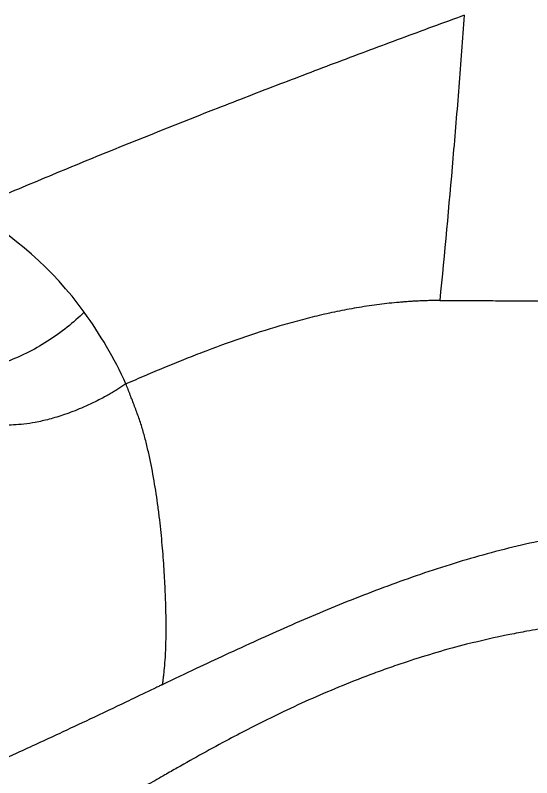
# Model space of a CAD drawing. Extents: x 526 to 610, y 679 to 808.
# Drawn here: x 562.55 to 566.58, y 732.86 to 738.81 of the extents above; entities that cross this region are included whole.
import ezdxf

# ---------------------------------------------------------------- set-up
doc = ezdxf.new("R2010")
doc.units = 0
doc.header["$MEASUREMENT"] = 0
doc.layers.add('1', color=4, linetype='Continuous')

# ---------------------------------------------------------------- blocks, each defined once
blk = doc.blocks.new('JETSETTER LX')
at = {"layer": '1', "color": 3, "linetype": 'Continuous', "lineweight": 25}
for points, knots in [([(39.9235, 41.9318), (39.7583, 41.8715), (39.5938, 41.811), (39.2658, 41.6894), (39.1023, 41.6283), (38.7759, 41.5052), (38.613, 41.4433), (38.2882, 41.3186), (38.1263, 41.2559), (37.6427, 41.0665), (37.3237, 40.939), (36.8478, 40.7443), (36.6897, 40.6788), (36.3743, 40.5466), (36.2171, 40.4799), (36.0606, 40.4126)], [0, 0, 0, 0, 0.125, 0.125, 0.25, 0.25, 0.375, 0.375, 0.5, 0.5, 0.75, 0.75, 0.875, 0.875, 1, 1, 1, 1]), ([(39.9235, 41.9318), (39.9098, 41.7447), (39.8955, 41.558), (39.8658, 41.1858), (39.8505, 41.0002), (39.8027, 40.4439), (39.7685, 40.0731), (39.7322, 39.7053)], [0, 0, 0, 0, 0.25, 0.25, 0.5, 0.5, 1, 1, 1, 1]), ([(39.7322, 39.7053), (39.7207, 39.7053), (39.6977, 39.7052), (39.6632, 39.7047), (39.6284, 39.7038), (39.5934, 39.7026), (39.5583, 39.701), (39.5229, 39.6991), (39.4874, 39.6968), (39.4516, 39.6941), (39.3761, 39.6879), (39.2595, 39.6752), (39.1039, 39.6522), (38.9474, 39.6234), (38.7935, 39.5897), (38.6383, 39.5508), (38.4334, 39.4934), (38.1783, 39.4114), (37.9286, 39.32), (37.7288, 39.2417), (37.5823, 39.1819), (37.4324, 39.119), (37.3342, 39.0764), (37.2828, 39.0542)], [0, 0, 0, 0, 0.013528, 0.027134, 0.04082, 0.054586, 0.068434, 0.082364, 0.096378, 0.110475, 0.124658, 0.185831, 0.248949, 0.310055, 0.373381, 0.434541, 0.498211, 0.623476, 0.749058, 0.809779, 0.874691, 0.934382, 1, 1, 1, 1]), ([(39.7322, 39.7053), (39.7562, 39.7053), (39.8046, 39.7053), (39.878, 39.7053), (39.9528, 39.7051), (40.0291, 39.7048), (40.1069, 39.7045), (40.1861, 39.704), (40.2668, 39.7035), (40.4183, 39.7024), (40.653, 39.7001), (40.9452, 39.6967), (41.2651, 39.6923), (41.5954, 39.6877), (41.9323, 39.6831), (42.2065, 39.6796), (42.4078, 39.6773), (42.5721, 39.6755), (42.7233, 39.6742), (42.9287, 39.6727), (43.19, 39.6718), (43.4593, 39.672), (43.6821, 39.673), (43.8506, 39.6743), (44.016, 39.6761), (44.1784, 39.6784), (44.3376, 39.6812), (44.4936, 39.6846), (44.6464, 39.6884), (44.7472, 39.6914), (44.797, 39.6929)], [0, 0, 0, 0, 0.014678, 0.029623, 0.044839, 0.060325, 0.076082, 0.092113, 0.108417, 0.124997, 0.18382, 0.249992, 0.300345, 0.374995, 0.446605, 0.499999, 0.53695, 0.565258, 0.596765, 0.625805, 0.685949, 0.749982, 0.783392, 0.8162, 0.848398, 0.879977, 0.910933, 0.941259, 0.97095, 1, 1, 1, 1]), ([(36.9574, 39.6135), (36.9161, 39.574), (36.8711, 39.5346), (36.7748, 39.4584), (36.7235, 39.4216), (36.6167, 39.3531), (36.5613, 39.3215), (36.4492, 39.2659), (36.3927, 39.242), (36.2819, 39.2035), (36.2277, 39.1889), (36.1247, 39.1697), (36.076, 39.1651), (35.9864, 39.1652), (35.9454, 39.1699), (35.8725, 39.1872), (35.8404, 39.1998), (35.8129, 39.2154)], [0, 0, 0, 0, 0.125, 0.125, 0.25, 0.25, 0.375, 0.375, 0.5, 0.5, 0.625, 0.625, 0.75, 0.75, 0.875, 0.875, 1, 1, 1, 1]), ([(37.2828, 39.0542), (37.2776, 39.0507), (37.2673, 39.0438), (37.2515, 39.0335), (37.2354, 39.0232), (37.2191, 39.0129), (37.2025, 39.0027), (37.1856, 38.9925), (37.1685, 38.9824), (37.1511, 38.9724), (37.1335, 38.9625), (37.0919, 38.9397), (37.0261, 38.9059), (36.9217, 38.8586), (36.8067, 38.8145), (36.6857, 38.7779), (36.5796, 38.7538), (36.4867, 38.7396), (36.4059, 38.733), (36.3312, 38.7326), (36.2745, 38.7371), (36.2315, 38.7437), (36.2008, 38.75), (36.1698, 38.7583), (36.1416, 38.7681), (36.1165, 38.7787), (36.0956, 38.7892), (36.0772, 38.8001), (36.061, 38.811), (36.0514, 38.8186), (36.0469, 38.8223)], [0, 0, 0, 0, 0.011848, 0.023815, 0.035897, 0.048088, 0.060382, 0.072775, 0.08526, 0.097833, 0.110494, 0.123246, 0.18691, 0.249048, 0.339448, 0.422984, 0.499947, 0.565698, 0.628905, 0.687879, 0.749933, 0.778938, 0.809336, 0.840631, 0.875635, 0.903503, 0.929971, 0.95493, 0.978294, 1, 1, 1, 1]), ([(37.5699, 36.7083), (37.57, 36.7092), (37.5701, 36.711), (37.5703, 36.7139), (37.5705, 36.7171), (37.571, 36.7217), (37.5717, 36.7282), (37.5731, 36.7403), (37.5754, 36.7584), (37.5797, 36.7943), (37.5858, 36.8519), (37.592, 36.9434), (37.5961, 37.0562), (37.5969, 37.1914), (37.5939, 37.3449), (37.5867, 37.5156), (37.5748, 37.6994), (37.5606, 37.861), (37.5462, 37.9939), (37.5295, 38.1284), (37.5041, 38.2988), (37.4711, 38.4671), (37.4405, 38.5989), (37.4144, 38.6955), (37.3891, 38.7734), (37.3675, 38.8342), (37.3504, 38.8801), (37.3334, 38.9246), (37.3161, 38.9691), (37.2993, 39.0117), (37.2882, 39.0404), (37.2828, 39.0542)], [0, 0, 0, 0, 0.008151, 0.016068, 0.02375, 0.031197, 0.04676, 0.062397, 0.093592, 0.124811, 0.188018, 0.249807, 0.312894, 0.37486, 0.438079, 0.49993, 0.56245, 0.624999, 0.655694, 0.687628, 0.750124, 0.812518, 0.843772, 0.874955, 0.906067, 0.92165, 0.937269, 0.953924, 0.968607, 0.984893, 1, 1, 1, 1]), ([(41.6957, 37.96), (41.6804, 37.9598), (41.6498, 37.9595), (41.6039, 37.9586), (41.558, 37.9574), (41.512, 37.9557), (41.466, 37.9536), (41.4199, 37.9512), (41.3738, 37.9484), (41.3276, 37.9451), (41.2814, 37.9415), (41.2352, 37.9376), (41.1889, 37.9332), (41.0677, 37.9208), (40.8701, 37.8951), (40.6012, 37.8477), (40.3326, 37.7889), (40.0703, 37.721), (39.8077, 37.6433), (39.464, 37.5301), (39.04, 37.3708), (38.6298, 37.1975), (38.3025, 37.0513), (38.0651, 36.9421), (37.8187, 36.8266), (37.6572, 36.7498), (37.5699, 36.7083)], [0, 0, 0, 0, 0.010308, 0.0206348, 0.0309807, 0.0413461, 0.0517311, 0.0621363, 0.0725617, 0.0830078, 0.0934748, 0.103963, 0.1144726, 0.1250041, 0.186671, 0.2499968, 0.3113861, 0.3749952, 0.4361327, 0.499998, 0.6249905, 0.7499904, 0.8098268, 0.874995, 0.932398, 1, 1, 1, 1]), ([(41.6935, 37.2366), (41.6756, 37.2366), (41.6392, 37.2366), (41.5836, 37.236), (41.5258, 37.235), (41.466, 37.2334), (41.4041, 37.2313), (41.34, 37.2285), (41.274, 37.2251), (41.2058, 37.2209), (41.1356, 37.216), (41.0633, 37.2101), (40.9889, 37.2034), (40.9125, 37.1956), (40.8341, 37.1868), (40.7537, 37.1768), (40.6712, 37.1656), (40.5868, 37.1531), (40.5005, 37.1393), (40.3973, 37.1214), (40.2101, 37.0858), (39.9748, 37.0325), (39.7085, 36.9599), (39.5106, 36.8978), (39.3473, 36.8421), (39.1776, 36.7809), (38.8963, 36.6715), (38.5756, 36.5288), (38.2832, 36.3837), (38.0742, 36.2743), (37.8833, 36.1704), (37.717, 36.0772), (37.5762, 35.997), (37.4462, 35.9219), (37.2978, 35.8344), (37.1162, 35.7247), (36.8654, 35.5686), (36.604, 35.3972), (36.3627, 35.2299), (36.1222, 35.0567), (35.8881, 34.8777), (35.6709, 34.7012), (35.5547, 34.6034), (35.435, 34.5006), (35.3053, 34.3862), (35.1655, 34.2581), (35.0597, 34.1584), (34.9786, 34.0805), (34.8986, 34.0024), (34.846, 33.9498), (34.8198, 33.9236)], [0, 0, 0, 0, 0.0068046, 0.0138746, 0.0212106, 0.0288131, 0.0366827, 0.0448198, 0.0532251, 0.061899, 0.0708419, 0.0800542, 0.0895365, 0.099289, 0.1093121, 0.1196062, 0.1301717, 0.1410087, 0.1521176, 0.1634988, 0.1809041, 0.2247318, 0.255387, 0.2860909, 0.3038225, 0.3211933, 0.3549197, 0.4189888, 0.4551443, 0.4797041, 0.5091953, 0.5382852, 0.5526586, 0.571217, 0.5957482, 0.6187021, 0.6525968, 0.7091888, 0.7389538, 0.7658947, 0.823716, 0.8531365, 0.8745894, 0.8827188, 0.9145092, 0.9418327, 0.9564942, 0.9710746, 0.985576, 1, 1, 1, 1]), ([(37.5699, 36.7083), (37.5679, 36.7073), (37.5599, 36.7035), (37.542, 36.695), (37.4968, 36.6734), (37.4354, 36.6441), (37.3585, 36.6074), (37.2165, 36.5397), (37.0162, 36.4443), (36.7315, 36.3104), (36.4349, 36.1739), (36.1756, 36.0589), (35.9826, 35.9762), (35.8733, 35.9305), (35.7734, 35.8895), (35.6817, 35.8525), (35.5951, 35.8183), (35.5154, 35.7875), (35.4425, 35.7598), (35.3562, 35.7277), (35.2958, 35.706), (35.2642, 35.6947)], [0, 0, 0, 0, 0.002756, 0.010584, 0.023485, 0.062472, 0.091603, 0.124974, 0.249974, 0.355922, 0.499985, 0.639094, 0.693782, 0.749988, 0.780123, 0.822218, 0.867459, 0.890801, 0.923775, 0.960176, 1, 1, 1, 1])]:
    blk.add_open_spline(points, degree=3, knots=knots, dxfattribs=at)
for points in [[(36.9574, 39.6135), (36.7093, 39.9563), (36.4031, 40.2166), (36.0606, 40.4126)], [(37.2828, 39.0542), (37.1908, 39.2561), (37.0813, 39.4422), (36.9574, 39.6135)]]:
    blk.add_open_spline(points, degree=3, dxfattribs=at)

msp = doc.modelspace()

# ---------------------------------------------------------------- block references
at = {"layer": '1'}
msp.add_blockref('JETSETTER LX', (526.127, 696.8772), dxfattribs=at)

doc.saveas('drawing.dxf')
